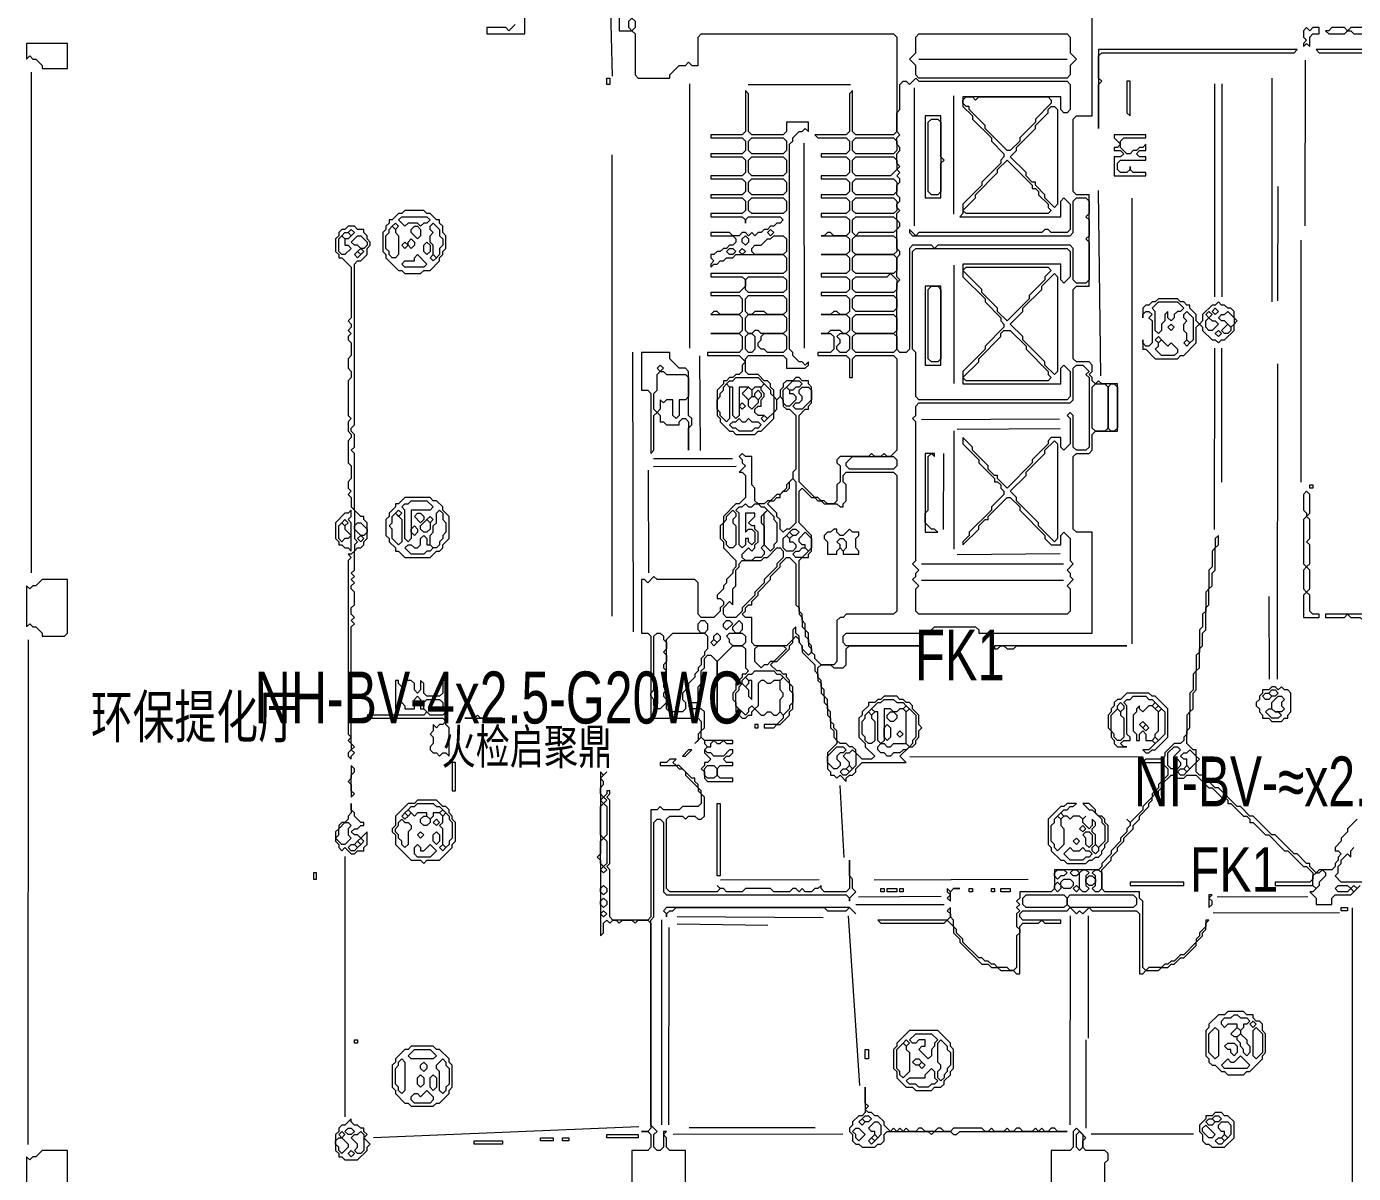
# Model space of a CAD drawing. Extents: x 10 to 1972, y 10 to 1392.
# Drawn here: x 328 to 748.9, y 509.7 to 873.3 of the extents above; entities that cross this region are included whole.
import ezdxf

# ---------------------------------------------------------------- set-up
doc = ezdxf.new("R2010")
doc.units = 0
for name, color, linetype, lineweight in [('OCR_TEXT', 6, 'Continuous', 0), ('TEXT_FALLBACK_OUTLINE', 2, 'Continuous', 0), ('TRACE_CURVE', 6, 'Continuous', 0), ('TRACE_STRAIGHT', 5, 'Continuous', 0), ('TRACE_TEXT_SYMBOL', 6, 'Continuous', 0)]:
    doc.layers.add(name, color=color, linetype=linetype, lineweight=lineweight)
doc.styles.add('wqy-unicode', font='wqy-unicode.lff')

msp = doc.modelspace()

# ---------------------------------------------------------------- linework, layer by layer
at = {"layer": 'TEXT_FALLBACK_OUTLINE', "color": 2}
for points in [[(431, 720), (430, 719), (429, 719), (426, 716), (426, 711), (427, 710), (427, 709), (428, 709), (429, 708), (430, 708), (431, 707), (431, 716), (430, 717), (431, 718)], [(427, 715), (428, 716), (429, 715), (429, 714), (431, 712), (430, 711), (429, 711), (428, 710), (427, 711)], [(428, 716), (429, 717), (430, 716), (429, 715)]]:
    msp.add_lwpolyline(points, close=True, dxfattribs=at)
at = {"layer": 'TRACE_CURVE', "color": 6}
for points in [[(516, 886), (516, 872), (520, 872), (521, 871), (521, 858), (522, 857), (532, 857), (532, 858), (535, 861), (537, 861), (538, 862), (539, 861), (541, 861), (541, 870)], [(483, 874), (481, 872), (480, 873), (474, 873), (474, 871), (486, 871), (486, 881)], [(660, 821), (660, 844), (661, 845), (666, 845), (666, 877)], [(541, 870), (542, 871), (603, 871), (604, 870), (604, 840), (603, 839), (591, 839), (590, 840), (590, 853), (589, 852), (589, 840), (588, 839), (578, 839), (579, 838), (588, 838), (589, 837), (589, 834), (588, 833), (580, 833), (580, 832), (588, 832), (589, 831), (589, 827), (588, 826), (580, 826), (580, 825), (588, 825), (589, 824), (589, 821), (588, 820), (580, 820), (580, 819), (588, 819), (589, 818), (589, 815), (588, 814), (580, 814), (580, 813), (588, 813), (589, 812), (589, 808), (588, 807), (584, 807), (583, 808), (582, 808), (581, 807), (580, 807), (588, 807), (589, 806), (589, 802), (588, 801), (580, 801), (588, 801), (589, 800), (589, 796), (588, 795), (580, 795), (580, 794), (588, 794), (589, 793), (589, 790), (588, 789), (580, 789), (580, 788)], [(607, 770), (605, 770), (604, 771), (604, 792), (605, 793), (604, 794), (604, 800), (605, 801), (605, 802), (604, 803), (604, 809), (605, 810), (605, 811), (604, 812), (604, 814), (605, 815), (604, 816), (604, 817), (605, 818), (605, 819), (604, 820), (604, 823), (605, 824), (605, 825), (604, 826), (605, 827), (604, 828), (605, 829), (604, 830), (604, 833), (605, 834), (605, 835), (604, 836), (604, 838), (605, 839), (604, 840), (604, 846), (605, 847), (605, 855), (606, 856), (607, 856), (608, 855), (610, 857)], [(610, 857), (611, 856), (658, 856), (659, 855), (659, 847), (658, 846), (657, 846), (656, 847), (656, 851), (625, 851), (625, 848), (628, 845), (628, 844), (634, 838), (634, 837), (638, 833), (638, 832), (637, 831), (637, 830), (631, 824), (631, 823), (625, 817), (625, 814), (624, 813), (656, 813), (656, 818), (657, 819), (659, 817), (659, 809), (658, 808), (653, 808), (652, 809), (651, 809), (650, 808), (611, 808), (610, 807), (608, 809), (608, 808), (609, 807), (659, 807), (660, 808), (660, 818), (661, 819), (664, 819), (665, 818), (665, 814), (664, 813), (665, 812), (665, 807), (664, 806), (665, 805), (665, 793), (664, 792), (661, 792), (660, 793), (660, 803), (659, 804), (617, 804), (616, 803), (615, 804), (609, 804), (608, 803), (608, 771), (607, 770)], [(574, 761), (573, 762), (572, 762), (571, 761), (569, 761), (568, 760), (568, 759), (567, 758), (567, 756), (566, 755), (565, 756), (565, 758), (564, 759), (564, 760), (563, 761), (562, 761), (560, 763), (557, 763), (556, 764), (556, 768), (557, 769), (568, 769), (569, 768), (569, 765), (575, 765), (576, 766), (576, 767), (575, 766), (574, 767), (573, 767), (571, 769), (571, 770), (570, 771), (570, 836), (571, 837), (571, 838), (573, 840), (574, 840), (575, 841), (576, 840), (576, 843), (569, 843), (569, 840), (568, 839), (558, 839), (557, 840), (557, 852), (556, 853), (556, 840), (555, 839), (545, 839), (545, 838), (555, 838), (556, 837), (556, 834), (555, 833), (545, 833), (545, 832), (555, 832), (556, 831), (556, 827), (555, 826), (545, 826), (545, 825)], [(545, 825), (555, 825), (556, 824), (556, 821), (555, 820), (545, 820), (545, 819), (555, 819), (556, 818), (556, 815), (555, 814), (545, 814), (545, 813), (555, 813), (556, 812), (556, 811), (556, 812), (557, 813), (567, 813), (568, 812), (567, 811), (566, 811), (565, 810), (564, 810), (563, 809), (562, 809), (561, 808), (560, 808), (559, 807), (558, 808), (557, 807), (556, 808), (555, 808), (554, 807), (552, 807), (551, 808), (545, 808), (545, 807), (552, 807), (553, 806), (553, 805), (552, 804), (551, 804), (550, 803), (549, 803), (548, 802), (547, 802), (546, 801), (545, 801), (545, 800), (546, 799), (545, 798), (545, 797), (546, 798), (547, 798), (548, 799), (549, 799), (550, 800), (552, 800), (553, 801), (568, 801), (569, 800), (569, 796), (568, 795)], [(589, 645), (588, 646), (586, 646), (585, 647), (585, 650), (584, 651), (584, 652), (583, 653), (583, 656), (582, 657), (582, 660), (581, 661), (581, 663), (580, 664), (580, 666), (579, 667), (579, 670), (580, 671), (583, 671), (584, 670), (587, 670), (588, 671), (588, 676), (589, 677), (611, 677), (588, 677), (587, 678), (587, 680), (588, 681), (615, 681), (615, 682), (616, 683), (629, 683), (630, 682), (630, 681), (666, 681), (666, 713), (661, 713), (660, 714), (660, 737), (661, 738), (665, 738), (666, 739), (666, 744), (667, 745), (674, 745), (674, 760), (669, 760), (668, 761), (667, 760), (666, 761), (666, 762), (665, 763), (666, 764), (666, 766), (665, 767), (661, 767), (660, 768), (660, 790), (661, 791), (665, 791), (665, 820), (661, 820), (660, 821)], [(430, 810), (429, 809), (428, 809), (427, 808), (427, 807), (426, 806), (426, 802), (427, 801), (427, 800), (428, 800), (431, 797), (431, 781), (430, 780), (431, 779), (431, 778), (430, 777), (431, 776), (430, 775), (430, 774), (431, 773), (431, 769), (430, 768), (430, 765), (431, 764), (431, 762), (430, 761), (430, 750), (431, 749), (430, 748), (430, 745), (431, 744), (431, 743), (430, 742), (430, 735), (431, 734), (431, 730), (430, 729), (430, 727), (431, 726), (430, 725), (431, 724), (431, 721), (432, 720), (432, 711), (433, 710), (432, 709), (432, 707), (431, 706), (430, 706), (431, 705), (430, 704), (430, 655), (431, 654), (430, 653), (430, 649), (431, 648), (430, 647), (431, 646), (431, 644), (430, 643), (430, 642), (431, 641), (431, 642), (432, 643)], [(432, 643), (431, 644), (432, 645), (431, 646), (431, 683), (432, 684), (431, 685), (432, 686), (431, 687), (431, 689), (432, 690), (432, 694), (431, 695), (431, 696), (432, 697), (431, 698), (432, 699), (431, 700), (432, 701), (432, 707), (433, 708), (434, 708), (435, 709), (435, 710), (436, 711), (436, 716), (435, 717), (435, 718), (434, 718), (432, 720), (432, 738), (431, 739), (432, 740), (432, 744), (431, 745), (431, 746), (432, 747), (432, 798), (433, 799), (434, 799), (436, 801), (436, 803), (437, 804), (437, 805), (436, 806), (436, 807), (435, 808), (435, 809), (433, 809), (432, 810), (430, 810)], [(568, 795), (545, 795), (545, 794), (555, 794), (556, 793), (556, 791), (554, 789), (545, 789), (545, 788), (554, 788), (555, 787), (555, 783), (554, 782), (548, 782), (547, 783), (546, 783), (545, 782), (554, 782), (555, 781), (555, 777), (554, 776), (545, 776), (554, 776), (555, 775), (555, 771), (554, 770), (544, 770), (544, 769), (554, 769), (556, 767), (555, 766), (555, 764), (554, 763), (553, 763), (552, 762), (551, 762), (550, 761), (549, 761), (549, 760), (547, 758), (547, 750), (548, 749), (548, 748), (551, 745), (552, 745), (553, 744), (559, 744), (560, 745), (561, 745), (565, 749), (565, 751), (566, 752), (566, 755), (567, 756), (568, 755), (568, 753), (569, 752), (570, 752), (572, 750), (572, 733), (571, 732), (571, 730), (569, 728), (569, 727)], [(580, 788), (588, 788), (589, 787), (589, 783), (588, 782), (586, 782), (585, 783), (584, 783), (583, 782), (580, 782), (588, 782), (589, 781), (589, 777), (588, 776), (587, 776), (586, 777), (583, 777), (582, 776), (580, 776), (583, 776), (584, 775), (584, 771), (583, 770), (579, 770), (579, 769), (588, 769), (589, 768), (589, 762), (590, 762), (590, 768), (591, 769), (603, 769), (604, 768), (604, 739), (602, 737), (601, 737), (600, 738), (599, 737), (597, 737), (596, 738), (595, 737), (586, 737), (585, 736), (585, 735), (586, 734), (586, 729), (585, 728), (585, 723), (584, 722), (582, 722), (581, 723), (580, 723), (579, 724), (578, 724), (573, 729), (573, 750), (575, 752), (576, 752), (576, 753), (577, 754), (577, 759), (576, 760), (576, 761), (574, 761)], [(660, 765), (661, 766), (663, 766), (665, 764), (664, 763), (665, 762), (665, 740), (664, 739), (661, 739), (660, 740), (660, 750), (659, 751), (658, 750), (659, 749), (659, 741), (657, 739), (656, 740), (656, 743), (653, 743), (652, 742), (652, 741), (647, 736), (647, 735), (639, 727), (636, 730), (636, 731), (635, 731), (633, 733), (633, 734), (628, 739), (628, 740), (625, 743), (625, 741), (630, 736), (630, 735), (635, 730), (635, 729), (636, 729), (637, 728), (637, 727), (638, 726), (638, 725), (634, 721), (634, 720), (627, 713), (627, 712), (625, 710), (625, 709), (630, 714), (630, 715), (632, 717), (633, 717), (633, 718), (639, 724), (640, 724), (643, 721), (643, 720), (651, 712), (651, 711), (653, 709), (656, 709), (656, 712), (657, 713), (659, 711)], [(659, 711), (659, 704), (660, 703), (658, 701), (659, 700), (659, 699), (660, 698), (658, 696), (659, 695), (659, 688), (658, 687), (611, 687), (610, 688), (610, 695), (611, 696), (609, 698), (610, 699), (610, 700), (611, 701), (609, 703), (610, 704), (610, 748), (609, 749), (610, 750), (610, 753), (611, 754), (659, 754), (660, 755), (660, 765)], [(569, 727), (567, 725), (566, 725), (564, 723), (563, 723), (562, 722), (560, 722), (559, 723), (559, 727), (558, 728), (558, 737), (556, 737), (555, 738), (554, 737), (555, 736), (555, 735), (556, 734), (554, 732), (555, 732), (556, 731), (556, 724), (554, 722), (553, 722), (549, 718), (549, 716), (548, 715), (548, 711), (549, 710), (549, 708), (553, 704), (553, 702), (552, 701), (552, 700), (550, 698), (550, 697), (549, 696), (549, 695), (547, 693), (547, 692), (548, 692), (549, 691), (549, 690), (548, 689), (548, 688), (546, 686), (542, 686), (541, 687), (541, 697), (540, 698), (528, 698), (527, 699), (525, 697), (524, 698), (523, 698), (523, 681), (525, 681), (526, 680), (526, 654), (541, 654), (542, 653), (542, 650), (541, 649), (541, 647), (540, 646)], [(706, 712), (705, 711), (705, 708), (704, 707), (704, 702), (703, 701), (703, 695), (702, 694), (702, 688), (701, 687), (701, 683), (700, 682), (700, 675), (699, 674), (699, 669), (698, 668), (698, 663), (697, 662), (697, 656), (696, 655), (696, 649), (695, 648), (695, 647), (694, 646), (692, 646), (689, 643), (689, 642), (688, 641), (683, 641), (682, 640), (688, 640), (690, 638), (690, 636), (689, 635), (688, 635), (688, 634), (687, 633), (687, 632), (685, 630), (685, 629), (682, 626), (682, 625), (678, 621), (677, 622), (678, 621), (678, 620), (677, 619), (677, 618), (675, 616), (675, 615), (672, 612), (672, 611), (669, 608), (669, 607), (668, 606), (654, 606), (654, 600), (653, 599), (643, 599), (643, 597), (642, 596), (643, 595), (642, 594), (643, 593)], [(744, 610), (744, 609), (743, 608), (743, 607), (742, 606), (738, 606), (737, 605), (735, 607), (735, 608), (734, 608), (731, 611), (730, 611), (724, 617), (723, 617), (717, 623), (716, 623), (713, 626), (712, 626), (706, 632), (705, 632), (701, 636), (700, 636), (699, 637), (699, 640), (700, 641), (699, 642), (699, 644), (698, 644), (696, 646), (696, 650), (697, 651), (697, 656), (698, 657), (698, 662), (699, 663), (699, 669), (700, 670), (700, 676), (701, 677), (701, 681), (702, 682), (702, 689), (703, 690), (703, 695), (704, 696), (704, 700), (705, 701), (705, 708), (706, 709), (706, 712)], [(547, 654), (547, 672), (552, 677), (555, 677), (556, 676), (556, 670), (557, 669), (556, 668), (555, 668), (555, 667), (553, 665), (553, 663), (552, 662), (552, 660), (553, 659), (553, 656), (555, 654), (556, 654), (557, 655), (558, 655), (558, 656), (559, 657), (561, 655), (562, 655), (563, 656), (564, 656), (565, 655), (566, 655), (567, 656), (568, 655), (568, 654), (566, 652), (562, 652), (562, 651), (565, 651), (566, 652), (567, 652), (570, 655), (570, 656), (571, 657), (571, 664), (570, 665), (570, 666), (569, 667), (569, 668), (568, 668), (567, 669), (566, 669), (564, 671), (565, 672), (566, 672), (570, 676), (570, 677), (571, 678), (571, 679), (572, 680), (573, 679), (573, 678), (574, 677), (574, 675), (578, 671), (578, 669), (579, 668), (579, 666)], [(540, 646), (542, 648), (543, 647), (543, 646), (544, 645), (543, 644), (543, 643), (545, 641), (544, 640), (543, 640), (543, 639), (542, 638), (543, 637), (543, 635), (544, 634), (552, 634), (552, 635), (548, 635), (547, 636), (547, 638), (548, 639), (552, 639), (552, 640), (550, 640), (549, 641), (550, 642), (551, 642), (552, 643), (552, 644), (551, 644), (549, 642), (546, 642), (545, 643), (544, 643), (543, 644), (544, 645), (545, 645), (545, 646), (546, 647), (547, 646), (548, 646), (549, 647), (550, 646), (552, 646), (552, 647), (543, 647), (542, 648), (542, 650), (543, 651), (543, 656), (542, 657), (539, 657), (538, 658), (539, 659), (541, 659), (541, 664), (542, 665), (542, 669), (543, 670), (543, 673), (544, 674), (545, 674), (547, 672), (547, 654)], [(579, 666), (580, 665), (580, 662), (581, 661), (581, 659), (582, 658), (582, 655), (583, 654), (583, 651), (584, 650), (584, 648), (585, 647), (585, 646), (582, 643), (582, 638), (583, 637), (583, 636), (584, 636), (585, 635), (586, 636), (588, 634), (588, 635), (589, 636), (590, 636), (591, 637), (591, 638), (593, 640), (607, 640), (605, 642), (608, 645), (609, 645), (610, 646), (610, 647), (611, 648), (611, 650), (612, 651), (611, 652), (611, 655), (609, 657), (609, 658), (608, 659), (607, 659), (606, 660), (605, 660), (604, 661), (600, 661), (599, 660), (598, 660), (597, 659), (595, 659), (595, 658), (593, 656), (593, 655), (592, 654), (592, 648), (594, 646), (594, 645), (597, 642), (596, 641), (593, 641), (591, 643), (591, 644), (590, 645), (589, 645)], [(532, 641), (531, 640), (529, 640), (529, 639), (534, 639), (535, 638), (536, 638), (537, 637), (537, 636), (541, 632), (541, 631), (542, 630), (542, 627), (541, 626), (536, 626), (535, 625), (530, 625), (529, 626), (528, 625), (526, 625), (526, 591), (525, 590), (514, 590), (513, 591), (513, 606), (512, 607), (513, 608), (513, 628), (512, 629), (513, 630), (513, 631), (512, 631), (512, 630), (511, 629), (510, 630), (510, 632), (511, 633), (511, 634), (510, 635), (512, 637), (511, 636), (510, 637), (510, 611), (509, 610), (510, 609), (510, 585), (511, 586), (511, 589), (512, 590), (513, 589), (514, 590), (515, 590), (516, 589), (517, 590), (520, 590), (521, 589), (522, 590), (525, 590), (526, 589), (526, 524), (525, 523), (523, 523), (525, 523), (526, 522)], [(547, 601), (548, 600), (547, 599), (532, 599), (531, 600), (531, 622), (532, 623), (536, 623), (537, 622), (538, 623), (540, 623), (541, 622), (542, 622), (543, 623), (543, 629), (542, 630), (542, 631), (541, 632), (541, 633), (540, 634), (540, 635), (539, 635), (535, 639), (534, 639), (533, 640), (534, 641), (532, 641)], [(680, 593), (681, 592), (681, 573), (682, 573), (683, 574), (687, 574), (688, 575), (690, 575), (691, 576), (692, 576), (694, 578), (695, 578), (699, 582), (699, 583), (701, 585), (701, 586), (702, 587), (702, 589), (703, 590), (702, 590), (702, 588), (700, 586), (700, 585), (699, 584), (699, 583), (695, 579), (694, 579), (692, 577), (691, 577), (690, 576), (689, 576), (688, 575), (684, 575), (683, 574), (682, 575), (682, 596), (681, 597), (681, 599), (670, 599), (669, 600), (669, 606), (672, 609), (672, 610), (674, 612), (674, 613), (676, 615), (676, 616), (679, 619), (679, 620), (681, 622), (681, 623), (684, 626), (684, 627), (685, 628), (685, 629), (686, 630), (687, 630), (687, 631), (688, 632), (688, 633), (691, 636), (692, 636), (693, 635), (695, 635)], [(695, 635), (696, 636), (699, 636), (703, 632), (704, 632), (707, 629), (708, 629), (709, 628), (709, 627), (710, 627), (714, 623), (715, 623), (716, 622), (716, 621), (717, 621), (721, 617), (722, 617), (727, 612), (728, 612), (733, 607), (734, 607), (736, 605), (736, 603), (735, 602), (724, 602), (724, 601), (736, 601), (737, 600), (736, 599), (735, 599), (737, 597), (737, 595), (742, 595), (742, 597), (743, 598), (748, 598), (751, 601)], [(537, 499), (537, 517), (532, 517), (531, 518), (531, 521), (530, 522), (531, 523), (530, 523), (530, 518), (529, 517), (528, 517), (527, 518), (527, 522), (528, 523), (526, 525), (526, 590), (527, 591), (527, 621), (528, 622), (529, 622), (530, 621), (530, 599), (531, 598), (588, 598), (589, 597), (589, 596), (589, 597), (591, 599), (590, 600), (590, 603), (589, 604), (589, 609), (589, 600), (588, 599), (581, 599), (580, 600), (580, 601), (579, 600), (578, 600), (577, 599), (575, 599), (574, 600), (573, 599), (572, 600), (571, 600), (570, 599), (565, 599), (564, 600), (556, 600), (555, 599), (550, 599), (549, 600), (548, 600), (547, 601)], [(750, 622), (747, 619), (747, 618), (745, 616), (745, 615), (743, 613), (743, 612), (744, 612), (745, 611), (744, 610)], [(752, 602), (745, 602), (743, 604), (744, 605), (744, 607), (745, 608), (745, 609), (747, 611), (748, 610), (748, 612), (749, 613)], [(643, 593), (642, 592), (642, 588), (643, 587), (643, 586), (642, 585), (642, 575), (641, 574), (640, 574), (639, 575), (636, 575), (635, 576), (634, 576), (633, 577), (632, 577), (631, 578), (630, 578), (625, 583), (625, 584), (623, 586), (623, 587), (622, 588), (622, 590), (621, 591), (621, 594), (620, 593), (621, 592), (621, 591), (620, 590), (598, 590), (599, 589), (619, 589), (620, 590), (622, 588), (622, 586), (624, 584), (624, 583), (631, 576), (633, 576), (634, 575), (636, 575), (637, 574), (641, 574), (642, 573), (643, 573), (643, 588), (644, 589), (649, 589), (650, 590), (651, 589), (656, 589), (656, 590), (644, 590), (643, 591), (643, 592), (644, 593), (658, 593), (659, 594), (661, 592), (662, 593), (663, 592), (665, 594), (666, 593), (680, 593)], [(526, 522), (526, 518), (525, 517), (520, 517), (520, 499)]]:
    msp.add_lwpolyline(points, dxfattribs=at)
for points in [[(519, 875), (520, 876), (521, 875), (521, 873), (520, 872), (519, 873)], [(610, 870), (611, 871), (658, 871), (659, 870), (659, 865), (661, 863), (659, 861), (659, 858), (658, 857), (611, 857), (610, 858), (610, 861), (608, 863), (610, 865)], [(625, 850), (626, 851), (628, 851), (629, 850), (630, 851), (652, 851), (653, 850), (653, 849), (648, 844), (648, 843), (643, 838), (643, 837), (640, 834), (639, 834), (632, 841), (632, 842), (627, 847), (627, 848), (626, 848), (625, 849)], [(652, 847), (653, 848), (654, 848), (655, 847), (655, 817), (654, 816), (651, 819), (651, 820), (648, 823), (648, 824), (647, 824), (645, 826), (645, 827), (640, 832), (642, 834), (642, 835), (648, 841), (648, 842), (652, 846)], [(557, 837), (558, 838), (568, 838), (569, 837), (569, 834), (568, 833), (558, 833), (557, 834)], [(590, 837), (591, 838), (603, 838), (604, 837), (604, 834), (603, 833), (591, 833), (590, 834)], [(557, 831), (558, 832), (568, 832), (569, 831), (569, 827), (568, 826), (558, 826), (557, 827)], [(590, 831), (591, 832), (603, 832), (604, 831), (604, 828), (602, 826), (591, 826), (590, 827)], [(639, 831), (647, 823), (647, 822), (648, 822), (649, 821), (649, 820), (652, 817), (652, 816), (653, 815), (652, 814), (626, 814), (625, 815), (629, 819), (629, 820), (636, 827), (636, 828)], [(557, 824), (558, 825), (568, 825), (569, 824), (569, 821), (568, 820), (558, 820), (557, 821)], [(590, 824), (591, 825), (603, 825), (604, 824), (604, 821), (603, 820), (591, 820), (590, 821)], [(557, 818), (558, 819), (568, 819), (569, 818), (569, 815), (568, 814), (558, 814), (557, 815)], [(590, 818), (591, 819), (603, 819), (604, 818), (604, 815), (603, 814), (591, 814), (590, 815)], [(590, 812), (591, 813), (603, 813), (604, 812), (604, 809), (603, 808), (592, 808), (591, 807), (590, 808)], [(430, 808), (431, 809), (432, 808), (431, 807)], [(563, 808), (564, 809), (565, 808), (564, 807)], [(427, 806), (428, 807), (429, 806), (429, 804), (430, 804), (431, 803), (429, 801), (428, 801), (427, 802)], [(428, 807), (429, 808), (430, 808), (431, 807), (430, 806), (429, 806)], [(433, 807), (434, 807), (436, 805), (436, 804), (435, 803), (434, 803), (433, 804), (432, 804), (431, 805)], [(555, 806), (556, 807), (557, 806), (557, 805), (556, 804), (555, 805)], [(564, 806), (565, 807), (568, 807), (569, 806), (569, 802), (568, 801), (559, 801), (558, 802), (558, 803), (559, 804), (561, 804), (563, 806)], [(590, 806), (591, 807), (603, 807), (604, 806), (604, 802), (603, 801), (591, 801), (590, 802)], [(432, 801), (433, 802), (434, 801), (433, 800)], [(433, 802), (434, 803), (435, 802), (434, 801)], [(550, 802), (551, 803), (552, 803), (553, 802), (552, 801), (551, 801)], [(554, 802), (555, 803), (556, 802), (555, 801)], [(590, 800), (591, 801), (603, 801), (604, 800), (604, 796), (603, 795), (591, 795), (590, 796)], [(609, 802), (610, 803), (658, 803), (659, 802), (659, 794), (657, 792), (656, 793), (656, 798), (625, 798), (625, 794), (632, 787), (632, 786), (637, 781), (637, 780), (638, 779), (638, 778), (632, 772), (632, 771), (625, 764), (625, 760), (656, 760), (656, 765), (657, 766), (659, 764), (659, 756), (658, 755), (611, 755), (610, 756), (610, 770), (609, 771)], [(625, 796), (626, 797), (652, 797), (653, 796), (651, 794), (651, 793), (646, 788), (646, 787), (639, 780), (636, 783), (636, 784), (631, 789), (631, 790)], [(556, 793), (557, 794), (568, 794), (569, 793), (569, 790), (568, 789), (557, 789), (556, 790)], [(601, 794), (602, 795), (604, 793), (604, 790), (603, 789), (591, 789), (590, 790), (590, 793), (591, 794)], [(654, 795), (655, 794), (655, 764), (654, 763), (651, 766), (651, 767), (644, 774), (644, 775), (640, 779), (644, 783), (644, 784), (650, 790), (650, 791)], [(556, 787), (557, 788), (568, 788), (569, 787), (569, 783), (568, 782), (563, 782), (562, 783), (559, 783), (558, 782), (557, 782), (556, 783)], [(590, 787), (591, 788), (603, 788), (604, 787), (604, 784), (603, 783), (591, 783), (590, 784)], [(556, 781), (557, 782), (568, 782), (569, 781), (569, 777), (568, 776), (561, 776), (560, 777), (559, 777), (558, 776), (557, 776), (556, 777)], [(590, 781), (591, 782), (603, 782), (604, 781), (604, 777), (603, 776), (591, 776), (590, 777)], [(556, 775), (557, 776), (558, 776), (559, 775), (559, 771), (558, 770), (557, 770), (556, 771)], [(561, 775), (562, 776), (568, 776), (569, 775), (569, 771), (568, 770), (563, 770), (562, 771), (561, 771), (560, 772), (560, 773), (561, 774)], [(585, 775), (586, 776), (588, 776), (589, 775), (589, 771), (588, 770), (586, 770), (585, 771), (585, 772), (586, 773), (586, 774)], [(590, 775), (591, 776), (603, 776), (604, 775), (604, 771), (603, 770), (591, 770), (590, 771)], [(637, 776), (638, 777), (640, 777), (645, 772), (645, 771), (652, 764), (652, 763), (653, 762), (652, 761), (626, 761), (625, 762), (630, 767), (630, 768), (637, 775)], [(552, 761), (553, 762), (560, 762), (562, 760), (561, 759), (559, 759), (558, 758), (557, 759), (554, 759), (554, 750), (553, 749), (552, 750), (552, 759), (551, 759), (550, 760), (551, 761)], [(549, 759), (550, 760), (551, 759), (551, 749), (550, 748), (548, 750), (548, 751), (547, 752), (547, 755), (548, 756), (548, 757), (549, 758)], [(557, 759), (558, 758), (558, 756), (557, 755), (555, 757)], [(561, 759), (562, 760), (564, 758), (564, 757), (565, 756), (565, 751), (563, 749), (562, 750), (560, 750), (559, 751), (559, 752), (560, 753), (561, 753), (561, 755), (562, 756), (562, 757), (561, 758)], [(559, 757), (560, 758), (561, 757), (561, 756), (560, 755), (559, 756)], [(568, 758), (569, 759), (570, 758), (570, 757), (571, 757), (572, 756), (572, 755), (570, 753), (569, 753), (568, 754)], [(571, 761), (573, 761), (574, 760), (573, 759), (572, 759), (571, 758), (570, 758), (569, 759)], [(573, 758), (574, 759), (576, 759), (577, 758), (577, 755), (574, 752), (572, 752), (571, 753), (572, 754), (573, 754), (574, 755), (574, 756), (573, 757)], [(666, 759), (667, 760), (670, 760), (671, 759), (671, 746), (670, 745), (667, 745), (666, 746)], [(671, 759), (672, 760), (673, 760), (674, 759), (674, 746), (673, 745), (672, 745), (671, 746)], [(554, 753), (555, 754), (556, 753), (555, 752)], [(557, 755), (558, 756), (559, 756), (560, 755), (560, 754), (558, 752), (557, 753)], [(561, 749), (562, 750), (563, 749), (562, 748)], [(553, 748), (554, 749), (555, 748), (556, 748), (557, 749), (558, 748), (560, 748), (561, 747), (560, 746), (559, 746), (558, 745), (554, 745), (553, 746), (552, 746), (551, 747), (552, 748)], [(654, 742), (655, 741), (655, 711), (654, 710), (649, 715), (649, 716), (642, 723), (642, 724), (640, 726), (645, 731), (645, 732), (651, 738), (651, 739)], [(590, 737), (603, 737), (604, 736), (604, 734), (603, 733), (589, 733), (588, 734), (588, 735)], [(570, 729), (571, 730), (572, 729), (572, 716), (570, 714), (569, 714), (568, 713), (567, 714), (567, 717), (566, 718), (566, 719), (563, 722), (564, 723), (565, 723), (566, 724), (567, 724), (567, 725), (568, 726), (569, 726), (570, 727)], [(587, 731), (588, 732), (603, 732), (604, 731), (604, 688), (603, 687), (588, 687), (587, 686), (586, 686), (585, 685), (585, 672), (584, 671), (580, 671), (578, 673), (578, 674), (577, 675), (577, 677), (576, 678), (576, 681), (575, 682), (575, 684), (574, 685), (574, 687), (573, 688), (573, 704), (574, 705), (576, 705), (576, 706), (577, 707), (577, 712), (573, 716), (573, 726), (574, 727), (577, 724), (578, 724), (579, 723), (580, 723), (581, 722), (585, 722), (586, 721), (587, 721), (587, 722), (588, 723), (588, 728), (587, 729)], [(552, 720), (553, 719), (553, 718), (552, 717), (552, 716), (553, 715), (553, 709), (552, 708), (551, 708), (550, 709), (550, 710), (549, 711), (549, 716), (550, 717), (550, 718)], [(555, 721), (556, 722), (557, 721), (558, 721), (559, 722), (560, 722), (561, 721), (562, 721), (563, 720), (561, 718), (561, 716), (562, 715), (562, 709), (561, 708), (562, 707), (562, 706), (561, 705), (559, 705), (558, 704), (556, 704), (555, 705), (555, 706), (557, 708), (558, 707), (559, 708), (559, 709), (560, 710), (560, 713), (559, 714), (559, 715), (558, 715), (557, 716), (559, 718), (559, 719), (556, 719), (556, 713), (557, 714), (558, 714), (559, 713), (559, 710), (558, 709), (557, 710), (557, 711), (556, 711), (556, 709), (555, 708), (554, 709), (554, 719), (553, 720), (554, 721)], [(562, 719), (563, 720), (565, 718), (565, 717), (566, 716), (566, 710), (565, 709), (565, 708), (564, 707), (562, 709)], [(432, 715), (433, 716), (434, 716), (436, 714), (436, 713), (435, 712), (434, 712), (432, 714)], [(433, 711), (434, 712), (435, 711), (434, 710)], [(568, 711), (569, 712), (570, 711), (570, 710), (571, 710), (572, 709), (572, 708), (571, 707), (569, 707), (568, 708)], [(569, 712), (570, 713), (571, 712), (570, 711)], [(570, 713), (571, 714), (572, 714), (573, 713), (572, 712), (571, 712)], [(575, 713), (577, 711), (577, 708), (576, 707), (575, 708), (575, 709), (574, 709), (573, 710), (573, 711)], [(566, 708), (567, 708), (568, 707), (568, 705), (566, 703), (566, 702), (562, 698), (562, 697), (559, 694), (559, 693), (555, 689), (555, 688), (553, 686), (550, 686), (549, 687), (549, 689), (551, 691), (552, 690), (552, 695), (553, 696), (553, 701), (554, 702), (554, 703), (555, 704), (561, 704), (562, 705), (563, 705)], [(573, 707), (574, 708), (575, 708), (576, 707), (574, 705), (572, 705), (571, 706), (572, 707)], [(569, 705), (570, 705), (572, 703), (572, 690), (573, 689), (573, 687), (574, 686), (574, 683), (575, 682), (575, 680), (576, 679), (576, 677), (577, 676), (577, 675), (576, 674), (574, 676), (574, 677), (573, 678), (573, 680), (572, 681), (572, 683), (571, 682), (571, 679), (569, 677), (559, 677), (558, 678), (558, 686), (556, 686), (555, 687), (556, 688), (556, 689), (557, 690), (558, 690), (558, 691), (560, 693), (560, 694), (564, 698), (564, 699), (567, 702), (567, 703)], [(541, 684), (542, 685), (543, 685), (544, 684), (544, 682), (543, 681), (542, 681), (541, 682)], [(549, 684), (550, 685), (551, 685), (552, 684), (550, 682), (549, 683)], [(554, 685), (555, 684), (555, 682), (554, 681), (553, 681), (552, 682), (552, 683)], [(527, 680), (528, 681), (529, 681), (530, 680), (530, 679), (531, 678), (531, 676), (530, 675), (531, 674), (531, 672), (530, 671), (530, 670), (531, 669), (530, 668), (530, 664), (531, 663), (530, 662), (530, 661), (531, 660), (531, 659), (529, 657), (528, 657), (527, 658), (527, 660), (526, 661), (526, 662), (527, 663)], [(533, 681), (543, 681), (544, 680), (544, 676), (543, 675), (543, 674), (542, 673), (542, 671), (541, 670), (541, 669), (540, 668), (540, 667), (538, 665), (538, 664), (536, 662), (536, 660), (537, 659), (537, 657), (536, 656), (532, 656), (531, 657), (531, 679)], [(545, 678), (546, 679), (547, 678), (546, 677)], [(546, 680), (547, 681), (548, 680), (548, 679), (547, 678), (546, 679)], [(550, 680), (551, 681), (555, 681), (556, 680), (556, 678), (555, 677), (552, 677), (551, 678), (551, 679)], [(559, 676), (560, 677), (568, 677), (569, 676), (565, 672), (564, 672), (563, 671), (562, 671), (561, 670), (559, 672)], [(558, 668), (559, 669), (565, 669), (566, 668), (567, 668), (568, 667), (567, 666), (565, 666), (564, 665), (563, 665), (562, 666), (561, 666), (560, 665), (560, 658), (559, 657), (558, 658), (557, 657), (557, 656), (556, 655), (553, 658), (553, 662), (554, 663), (554, 664), (555, 665), (557, 663), (557, 661), (558, 660), (558, 666), (557, 666), (556, 667), (557, 668)], [(555, 666), (556, 667), (557, 666), (557, 665), (556, 664), (555, 665)], [(567, 666), (568, 667), (570, 665), (570, 663), (571, 662), (571, 659), (570, 658), (570, 657), (568, 655), (567, 656), (567, 660), (568, 661), (568, 662), (567, 663)], [(595, 656), (596, 657), (597, 656), (596, 655)], [(599, 659), (600, 660), (603, 660), (604, 659), (606, 659), (607, 658), (606, 657), (605, 657), (604, 656), (603, 656), (602, 657), (600, 657), (600, 647), (599, 646), (598, 647), (598, 656), (597, 656), (596, 657), (598, 659)], [(606, 657), (607, 658), (608, 657), (607, 656)], [(607, 656), (608, 657), (610, 655), (610, 648), (609, 647), (609, 646), (608, 645), (607, 646)], [(594, 655), (595, 656), (596, 655), (596, 654), (597, 653), (597, 647), (596, 646), (595, 646), (594, 647), (594, 648), (593, 649), (593, 653), (594, 654)], [(601, 655), (602, 656), (603, 656), (604, 655), (604, 654), (603, 653), (602, 653), (601, 654)], [(600, 651), (601, 652), (602, 651), (602, 648), (601, 647), (600, 648)], [(604, 649), (605, 650), (606, 649), (605, 648)], [(585, 645), (587, 645), (588, 644), (587, 643), (586, 643), (585, 642), (585, 641), (586, 640), (586, 639), (585, 638), (584, 638), (582, 640), (582, 642)], [(589, 643), (590, 644), (591, 643), (591, 639), (590, 638), (589, 639), (589, 640), (587, 642), (588, 643)], [(598, 645), (599, 646), (600, 646), (601, 645), (602, 645), (603, 646), (607, 646), (608, 645), (607, 644), (606, 644), (605, 643), (603, 643), (602, 642), (601, 642), (600, 643), (599, 643), (598, 644)], [(692, 645), (693, 645), (694, 644), (692, 642), (692, 641), (693, 641), (694, 640), (694, 639), (693, 638), (691, 638), (690, 639), (690, 643)], [(696, 643), (697, 644), (699, 642), (699, 640), (697, 638), (696, 639), (696, 641), (695, 641), (694, 642), (695, 643)], [(543, 638), (544, 639), (546, 639), (547, 638), (547, 636), (546, 635), (544, 635), (543, 636)], [(586, 637), (587, 638), (588, 638), (589, 637), (588, 636), (587, 636)], [(588, 638), (589, 639), (590, 638), (589, 637)], [(693, 637), (694, 638), (695, 638), (696, 637), (695, 636), (694, 636)], [(695, 638), (696, 639), (697, 638), (696, 637)], [(510, 628), (511, 629), (512, 628), (511, 627)], [(510, 626), (511, 627), (512, 626), (512, 617), (511, 616), (510, 617)], [(510, 615), (511, 616), (512, 615), (512, 608), (511, 607), (510, 608)], [(510, 606), (511, 607), (512, 606), (511, 605)], [(654, 605), (655, 606), (657, 606), (658, 605), (657, 604), (656, 604), (655, 603), (654, 604)], [(654, 601), (655, 602), (656, 601), (656, 600), (655, 599), (654, 600)], [(656, 602), (657, 603), (659, 603), (660, 602), (660, 601), (659, 600), (657, 600), (656, 601)], [(659, 605), (660, 606), (661, 606), (662, 605), (661, 604), (660, 604)], [(662, 605), (663, 606), (664, 606), (665, 605), (664, 604), (664, 601), (665, 600), (664, 599), (663, 599), (662, 600)], [(664, 603), (665, 604), (666, 604), (667, 603), (667, 602), (666, 601), (665, 601), (664, 602)], [(666, 605), (667, 606), (668, 606), (669, 605), (669, 600), (668, 599), (667, 599), (666, 600), (667, 601), (667, 604)], [(738, 605), (739, 606), (740, 605), (740, 604), (738, 602), (738, 601), (737, 600), (736, 601), (736, 604), (737, 605)], [(510, 600), (511, 601), (512, 600), (512, 599), (511, 598), (510, 599)], [(644, 597), (645, 598), (657, 598), (658, 597), (658, 595), (657, 594), (645, 594), (644, 595)], [(658, 597), (659, 598), (679, 598), (680, 597), (680, 595), (679, 594), (659, 594), (658, 595)], [(660, 600), (661, 601), (662, 600), (661, 599)], [(743, 600), (744, 601), (747, 601), (748, 600), (747, 599), (744, 599)], [(748, 600), (749, 601), (750, 600), (749, 599)], [(510, 596), (511, 597), (512, 596), (512, 595), (511, 594), (510, 595)], [(510, 592), (511, 593), (512, 592), (511, 591)]]:
    msp.add_lwpolyline(points, close=True, dxfattribs=at)
at = {"layer": 'TRACE_STRAIGHT', "color": 5}
for p, q in [((513, 886.37), (513.71, 857.61)), ((611, 863), (658, 863)), ((329.49, 858.87), (329.49, 700.12)), ((733.5, 810.13), (733.64, 862.63)), ((538.38, 771.37), (538.39, 855.12)), ((556.87, 854.92), (589.38, 854.99)), ((704.86, 787.62), (704.86, 855.12)), ((707.15, 855.12), (707.15, 787.62)), ((723, 857), (723, 786)), ((609.6, 810.12), (609.65, 853.88)), ((622.1, 813.87), (622.12, 851.37)), ((574.57, 836.38), (574.59, 771.37)), ((513.6, 832.63), (513.63, 686.37)), ((667.88, 821.36), (668.65, 762.62)), ((724.91, 786.38), (724.96, 822.63)), ((678.57, 818.87), (678.61, 677.62)), ((732.25, 728.87), (732.29, 805.63)), ((622.07, 797.63), (622.12, 760.13)), ((704.76, 713.87), (704.9, 771.38)), ((707.15, 728.88), (707.15, 771.37)), ((520.18, 770.13), (520.35, 681.38)), ((541.47, 768.89), (541.7, 738.87)), ((724.71, 666.37), (724.9, 766.38)), ((611.88, 748.76), (655.62, 748.92)), ((622.06, 745.13), (622.08, 707.63)), ((623.12, 745.7), (655.88, 745.84)), ((618.78, 713.87), (618.93, 737.92)), ((525.19, 732.63), (525.22, 700.12)), ((526.87, 733.81), (553.12, 733.91)), ((526.88, 736.38), (551.88, 736.38)), ((611.88, 702.94), (656.88, 702.94)), ((623.12, 705.98), (655.88, 706.27)), ((611.88, 697.82), (656.88, 697.82)), ((722.02, 692.63), (722.09, 666.37)), ((328.5, 518.87), (328.57, 678.87)), ((608.13, 641.84), (680.63, 641.81)), ((585.91, 632.71), (587.22, 609.82)), ((429.03, 527.62), (429.07, 610.13)), ((548.12, 602.78), (579.38, 602.9)), ((596.88, 602.82), (645.63, 602.97)), ((591.88, 597.43), (618.12, 597.65)), ((591, 595), (619, 595)), ((705.63, 597.44), (734.38, 597.45)), ((748.54, 455.12), (748.57, 593.88)), ((529.38, 590.12), (529.38, 525.12)), ((534.37, 591.14), (580.63, 590.87)), ((588.64, 591.41), (592.22, 537.56)), ((659.04, 525.13), (659.09, 591.38)), ((664.68, 591.38), (664.71, 552.62)), ((704.38, 592.28), (744.38, 592.4)), ((531.66, 525.12), (531.78, 587.63)), ((534.37, 588.78), (563.14, 588.41)), ((664, 552), (664, 524)), ((438.09, 521.07), (522.21, 524.53)), ((533.13, 522.18), (586.88, 522.19)), ((538.12, 524.23), (578.13, 524.23)), ((665.63, 522.26), (698.13, 522.27))]:
    msp.add_line(p, q, dxfattribs=at)
at = {"layer": 'TRACE_TEXT_SYMBOL', "color": 6}
for points in [[(734, 873), (733, 872), (733, 870), (734, 869), (733, 868), (733, 867), (734, 868), (735, 867), (735, 870), (736, 871), (738, 871), (738, 873), (736, 873), (735, 872)], [(742, 873), (741, 872), (740, 872), (741, 871), (746, 871), (747, 872), (748, 872), (749, 871), (754, 871), (755, 872), (756, 872), (757, 871), (762, 871), (763, 872), (762, 873), (757, 873), (756, 872), (755, 872), (754, 873), (748, 873), (747, 872), (746, 873)], [(328, 868), (328, 863), (329, 864), (330, 863), (331, 863), (333, 861), (333, 860), (341, 860), (341, 868)], [(668, 866), (668, 841), (668, 855), (669, 856), (668, 857), (668, 864), (669, 865), (730, 865), (731, 866)], [(512, 857), (513, 857), (513, 855), (512, 855)], [(677, 856), (677, 846), (678, 845), (678, 856)], [(613, 845), (613, 819), (618, 819), (618, 830), (619, 831), (618, 832), (618, 845)], [(614, 843), (615, 844), (617, 844), (618, 843), (618, 821), (617, 820), (615, 820), (614, 821)], [(673, 839), (673, 838), (675, 836), (674, 835), (673, 835), (673, 834), (675, 834), (676, 833), (675, 832), (673, 832), (673, 826), (683, 826), (683, 827), (679, 827), (678, 828), (678, 829), (678, 828), (677, 827), (675, 827), (674, 828), (674, 830), (675, 831), (683, 831), (683, 832), (681, 832), (680, 833), (681, 834), (683, 834), (683, 836), (682, 835), (681, 835), (680, 834), (679, 834), (678, 833), (677, 833), (675, 835), (675, 837), (676, 838), (683, 838), (683, 839)], [(448, 815), (447, 814), (446, 814), (444, 812), (443, 812), (443, 811), (442, 810), (442, 809), (441, 808), (441, 802), (442, 801), (442, 800), (446, 796), (447, 796), (448, 795), (453, 795), (454, 796), (456, 796), (459, 799), (459, 800), (460, 801), (460, 802), (461, 803), (461, 807), (460, 808), (460, 810), (459, 811), (459, 812), (458, 812), (456, 814), (455, 814), (454, 815)], [(446, 812), (447, 813), (455, 813), (456, 812), (455, 811), (454, 811), (453, 810), (452, 811), (449, 811), (448, 810)], [(443, 809), (444, 810), (445, 809), (445, 808), (446, 807), (446, 801), (445, 800), (444, 800), (443, 801), (443, 802), (442, 803), (442, 807), (443, 808)], [(444, 810), (445, 811), (446, 810), (445, 809)], [(450, 809), (451, 810), (452, 810), (453, 809), (453, 807), (452, 806), (450, 808)], [(456, 810), (457, 811), (459, 809), (459, 807), (460, 806), (460, 804), (459, 803), (459, 801), (458, 800), (457, 801), (457, 804), (456, 805), (456, 807), (457, 808), (456, 809)], [(447, 804), (448, 805), (449, 804), (448, 803)], [(449, 805), (450, 806), (451, 805), (451, 804), (450, 803), (449, 804)], [(454, 804), (455, 805), (456, 804), (456, 802), (455, 801), (454, 802)], [(451, 800), (452, 801), (455, 798), (454, 797), (448, 797), (447, 798), (448, 799), (451, 799)], [(456, 800), (457, 801), (458, 800), (457, 799)], [(613, 791), (613, 766), (618, 766), (618, 791)], [(614, 790), (615, 791), (617, 791), (618, 790), (618, 768), (617, 767), (615, 767), (614, 768)], [(687, 787), (686, 786), (685, 786), (684, 785), (683, 785), (682, 784), (682, 781), (682, 782), (683, 783), (684, 783), (685, 782), (684, 781), (685, 780), (685, 773), (684, 772), (683, 772), (682, 773), (682, 774), (682, 771), (683, 771), (686, 768), (693, 768), (694, 769), (695, 769), (699, 773), (699, 778), (700, 779), (701, 778), (701, 777), (704, 774), (705, 774), (706, 773), (707, 774), (708, 774), (711, 777), (711, 779), (712, 780), (711, 781), (711, 783), (710, 784), (709, 784), (708, 785), (707, 785), (706, 786), (705, 785), (704, 785), (701, 782), (701, 780), (700, 779), (699, 780), (699, 782), (697, 784), (697, 785), (696, 785), (695, 786), (694, 786), (693, 787)], [(687, 786), (693, 786), (695, 784), (694, 783), (693, 783), (692, 782), (692, 781), (691, 780), (690, 781), (690, 783), (689, 782), (689, 780), (688, 779), (688, 777), (687, 776), (686, 777), (686, 783), (685, 784)], [(695, 782), (696, 783), (698, 781), (698, 774), (697, 773), (696, 774), (696, 776), (695, 777), (695, 779), (696, 780), (695, 781)], [(702, 782), (703, 783), (704, 782), (703, 781)], [(704, 783), (705, 784), (706, 783), (705, 782)], [(708, 782), (709, 783), (711, 781), (711, 779), (710, 778), (708, 780), (707, 780), (706, 781), (707, 782)], [(690, 778), (691, 779), (692, 778), (691, 777)], [(702, 780), (703, 781), (704, 780), (705, 780), (706, 779), (704, 777), (703, 777), (702, 778)], [(709, 779), (710, 778), (710, 777), (709, 776), (708, 776), (707, 777)], [(686, 774), (687, 775), (688, 774), (687, 773)], [(705, 776), (706, 777), (707, 776), (706, 775)], [(687, 773), (688, 774), (690, 772), (691, 773), (693, 771), (693, 770), (692, 769), (688, 769), (686, 771), (687, 772)], [(695, 773), (696, 774), (697, 773), (696, 772)], [(523, 770), (523, 758), (525, 758), (526, 757), (526, 738), (527, 739), (527, 750), (528, 751), (529, 750), (529, 748), (530, 748), (531, 747), (535, 747), (535, 748), (536, 749), (537, 749), (538, 748), (538, 739), (538, 746), (539, 747), (539, 749), (538, 750), (538, 764), (537, 765), (535, 765), (532, 768), (532, 770)], [(528, 765), (529, 766), (530, 765), (529, 764)], [(528, 763), (529, 764), (530, 764), (531, 763), (537, 763), (538, 762), (538, 756), (537, 755), (535, 755), (535, 750), (534, 749), (533, 750), (533, 755), (531, 755), (530, 754), (529, 755), (529, 752), (528, 751), (527, 752), (527, 757), (528, 758)], [(613, 738), (613, 713), (617, 713), (616, 714), (615, 714), (613, 716), (613, 719), (614, 720), (614, 737), (615, 738), (616, 737), (616, 738)], [(448, 724), (446, 722), (445, 722), (445, 721), (443, 719), (443, 718), (442, 717), (442, 712), (443, 711), (443, 710), (445, 708), (445, 707), (446, 707), (448, 705), (456, 705), (458, 707), (459, 707), (460, 708), (460, 709), (462, 711), (462, 718), (460, 720), (460, 721), (458, 723), (457, 723), (456, 724)], [(734, 726), (733, 725), (733, 720), (734, 719), (734, 718), (733, 717), (733, 703), (734, 702), (733, 701), (733, 695), (734, 694), (733, 693), (733, 686), (738, 686), (738, 687), (736, 687), (735, 688), (735, 693), (734, 694), (735, 695), (735, 701), (734, 702), (735, 703), (735, 709), (734, 710), (735, 711), (735, 717), (734, 718), (735, 719), (735, 725)], [(735, 728), (736, 728), (736, 727), (735, 727)], [(445, 719), (446, 720), (447, 719), (446, 718)], [(449, 722), (450, 723), (455, 723), (457, 721), (456, 720), (450, 720), (450, 711), (449, 710), (448, 711), (448, 720), (447, 721), (448, 722)], [(458, 719), (459, 720), (460, 719), (460, 717), (461, 716), (461, 713), (460, 712), (460, 711), (459, 710), (459, 709), (458, 708), (457, 708), (456, 709), (456, 712), (457, 713), (457, 715), (458, 716)], [(444, 718), (445, 719), (447, 717), (447, 710), (446, 709), (444, 711), (444, 714), (443, 715), (444, 716)], [(451, 718), (452, 719), (453, 719), (454, 718), (454, 717), (453, 716)], [(455, 717), (456, 716), (456, 714), (455, 713), (454, 713), (453, 714), (453, 715)], [(455, 717), (456, 718), (457, 717), (456, 716)], [(453, 711), (454, 712), (455, 711), (455, 709), (456, 709), (457, 708), (456, 707), (455, 707), (454, 706), (450, 706), (448, 708), (449, 709), (450, 709), (451, 708), (452, 708), (453, 709)], [(450, 714), (451, 715), (452, 714), (452, 713), (451, 712), (450, 713)], [(584, 714), (583, 713), (582, 713), (581, 712), (581, 711), (582, 710), (582, 706), (585, 706), (585, 707), (586, 708), (587, 707), (587, 706), (592, 706), (592, 707), (591, 708), (591, 711), (592, 712), (592, 713), (590, 713), (589, 714), (587, 712), (586, 712), (585, 713), (585, 714)], [(585, 710), (586, 711), (587, 711), (588, 710), (588, 708), (587, 707), (586, 708), (586, 709)], [(333, 698), (331, 696), (330, 696), (329, 695), (328, 696), (328, 683), (329, 684), (330, 683), (331, 683), (333, 681), (333, 680), (340, 680), (341, 681), (341, 698)], [(740, 687), (740, 686), (746, 686), (747, 687), (748, 686), (751, 686), (752, 685), (752, 680), (753, 680), (753, 687)], [(635, 677), (635, 676), (636, 676), (637, 677), (638, 677), (639, 676), (641, 676), (642, 677), (677, 677)], [(445, 666), (445, 657), (446, 657), (446, 658), (447, 659), (448, 658), (448, 657), (451, 657), (451, 660), (452, 661), (453, 660), (453, 657), (454, 657), (455, 656), (454, 655), (436, 655), (437, 654), (460, 654), (461, 653), (460, 652), (459, 652), (458, 651), (457, 652), (457, 650), (456, 649), (457, 648), (457, 646), (456, 645), (456, 644), (457, 643), (458, 643), (459, 642), (460, 643), (461, 643), (462, 642), (462, 651), (461, 652), (461, 666), (460, 666), (460, 662), (459, 661), (455, 661), (454, 662), (454, 665), (453, 666), (453, 663), (452, 662), (451, 663), (451, 665), (450, 666), (448, 666), (448, 665), (447, 664), (446, 665), (446, 666)], [(677, 662), (675, 660), (674, 660), (673, 659), (673, 658), (672, 657), (672, 656), (671, 655), (671, 651), (672, 650), (672, 648), (673, 647), (673, 646), (674, 645), (677, 645), (676, 645), (675, 646), (676, 647), (678, 647), (678, 648), (677, 649), (677, 658), (676, 659), (677, 660), (678, 660), (679, 661), (683, 661), (684, 660), (685, 660), (686, 659), (685, 658), (684, 658), (682, 656), (681, 657), (681, 658), (680, 657), (680, 656), (679, 655), (679, 650), (680, 649), (680, 647), (681, 647), (681, 649), (682, 650), (683, 649), (683, 647), (685, 647), (686, 646), (684, 644), (682, 644), (683, 643), (684, 643), (685, 644), (686, 644), (690, 648), (690, 657), (686, 661), (685, 661), (684, 662)], [(723, 664), (722, 663), (720, 663), (720, 662), (719, 661), (719, 660), (718, 659), (718, 658), (719, 657), (719, 656), (720, 655), (720, 654), (722, 654), (723, 653), (726, 653), (727, 654), (728, 654), (728, 655), (729, 656), (729, 662), (728, 663), (727, 663), (726, 664), (725, 663), (724, 664)], [(720, 661), (721, 662), (722, 662), (723, 661), (722, 660), (721, 660)], [(722, 662), (723, 663), (724, 663), (725, 662), (724, 661), (723, 661)], [(725, 661), (726, 661), (727, 660), (726, 659), (726, 658), (727, 657), (726, 656), (724, 656), (723, 657), (723, 659)], [(454, 659), (455, 660), (459, 660), (460, 659), (460, 657), (461, 656), (460, 655), (456, 655), (454, 657)], [(674, 657), (675, 656), (675, 655), (676, 654), (676, 648), (675, 647), (674, 647), (673, 648), (673, 649), (672, 650), (672, 655)], [(674, 658), (675, 659), (676, 658), (676, 657), (675, 656), (674, 657)], [(685, 658), (686, 659), (687, 658), (686, 657)], [(686, 657), (687, 658), (688, 657), (687, 656)], [(687, 656), (688, 657), (689, 656), (689, 649), (687, 647), (686, 648), (686, 649), (687, 650)], [(721, 656), (722, 657), (723, 657), (724, 656), (725, 656), (726, 655), (725, 654), (723, 654)], [(471, 655), (470, 654), (467, 654), (479, 654), (472, 654)], [(681, 652), (682, 653), (683, 652), (682, 651)], [(559, 652), (559, 651), (560, 651), (560, 652)], [(682, 651), (683, 652), (684, 651), (683, 650)], [(538, 644), (536, 642), (537, 642), (539, 644)], [(685, 647), (686, 648), (687, 647), (686, 646)], [(463, 640), (463, 631), (464, 631), (464, 640)], [(431, 639), (431, 635), (430, 634), (431, 633), (431, 629), (432, 630), (431, 631), (431, 636), (432, 637), (432, 638)], [(452, 628), (451, 627), (449, 627), (445, 623), (445, 620), (444, 619), (444, 618), (445, 617), (445, 614), (450, 609), (453, 609), (454, 608), (455, 609), (459, 609), (463, 613), (463, 614), (464, 615), (464, 621), (463, 622), (463, 623), (462, 624), (462, 625), (461, 626), (460, 626), (458, 628)], [(431, 627), (431, 624), (430, 623), (430, 622), (429, 621), (428, 621), (427, 620), (427, 619), (426, 618), (426, 615), (427, 614), (427, 613), (428, 612), (429, 613), (431, 611), (432, 611), (433, 612), (435, 612), (435, 613), (436, 614), (436, 618), (434, 616), (433, 617), (432, 617), (431, 618), (432, 619), (433, 619), (434, 620), (435, 620), (435, 621), (434, 621), (432, 623), (432, 624), (431, 625)], [(447, 623), (448, 624), (449, 623), (448, 622)], [(448, 624), (449, 625), (450, 624), (449, 623)], [(451, 626), (452, 627), (457, 627), (458, 626), (459, 626), (460, 625), (459, 624), (457, 624), (457, 623), (456, 622), (455, 623), (455, 624), (452, 624), (451, 623), (449, 625), (450, 626)], [(453, 622), (454, 623), (455, 623), (456, 622), (456, 621), (455, 620), (454, 620), (453, 621)], [(459, 624), (460, 625), (461, 624), (460, 623)], [(460, 623), (461, 624), (462, 623), (462, 622), (463, 621), (463, 616), (462, 615), (462, 614), (461, 613), (460, 614), (460, 619), (459, 620), (460, 621)], [(547, 627), (548, 627), (548, 604), (547, 604)], [(658, 627), (657, 626), (656, 626), (652, 622), (652, 614), (653, 613), (653, 612), (656, 609), (657, 609), (658, 608), (664, 608), (665, 609), (666, 609), (667, 610), (668, 610), (669, 611), (669, 612), (670, 613), (670, 614), (671, 615), (671, 620), (670, 621), (670, 622), (669, 623), (668, 623), (667, 624), (667, 625), (665, 627), (663, 627), (665, 625), (666, 625), (669, 622), (669, 621), (670, 620), (670, 615), (668, 613), (667, 614), (667, 617), (666, 618), (666, 619), (667, 620), (667, 621), (666, 622), (666, 620), (665, 619), (663, 621), (663, 622), (664, 623), (663, 622), (662, 623), (660, 623), (659, 622), (658, 623), (657, 623), (656, 624), (657, 625), (658, 625), (659, 626), (660, 626), (661, 627)], [(654, 622), (655, 623), (656, 622), (656, 620), (657, 619), (657, 614), (655, 612), (654, 613), (654, 614), (653, 615), (653, 620), (654, 621)], [(655, 623), (656, 624), (657, 623), (656, 622)], [(429, 621), (430, 621), (431, 620), (430, 619), (430, 617), (431, 616), (429, 614), (428, 614), (426, 616), (427, 617), (427, 619)], [(446, 621), (447, 622), (448, 621), (449, 621), (450, 620), (450, 619), (449, 618), (449, 614), (448, 613), (447, 614), (447, 615), (446, 616), (446, 617), (445, 618), (445, 619), (446, 620)], [(457, 621), (458, 622), (459, 621), (458, 620)], [(662, 619), (663, 620), (664, 619), (663, 618)], [(432, 614), (433, 615), (434, 614), (433, 613)], [(433, 615), (434, 616), (435, 615), (434, 614)], [(452, 617), (453, 618), (454, 617), (453, 616)], [(457, 617), (458, 618), (459, 617), (459, 615), (458, 614), (457, 615)], [(660, 615), (661, 616), (662, 615), (661, 614)], [(663, 617), (664, 618), (665, 618), (666, 617), (666, 614), (665, 613), (664, 614), (664, 616)], [(430, 613), (431, 614), (432, 614), (433, 613), (432, 612), (431, 612)], [(451, 613), (452, 614), (453, 613), (453, 612), (454, 612), (456, 614), (458, 612), (456, 610), (452, 610), (451, 611)], [(459, 613), (460, 614), (461, 613), (460, 612)], [(659, 613), (660, 612), (662, 612), (663, 613), (664, 612), (665, 612), (666, 611), (665, 610), (664, 610), (663, 609), (659, 609), (657, 611)], [(666, 613), (667, 614), (668, 613), (668, 612), (667, 611), (666, 612)], [(419, 605), (419, 603), (420, 603), (420, 605)], [(678, 602), (678, 601), (695, 601), (695, 602)], [(599, 600), (600, 600), (600, 599), (599, 599)], [(601, 600), (604, 600), (604, 599), (601, 599)], [(605, 600), (606, 600), (606, 599), (605, 599)], [(620, 600), (620, 599), (621, 598), (620, 597), (621, 596), (621, 599), (622, 600), (624, 600), (622, 600), (621, 599)], [(627, 600), (628, 600), (628, 599), (627, 599)], [(634, 600), (635, 600), (635, 599), (634, 599)], [(637, 600), (640, 600), (640, 599), (637, 599)], [(703, 598), (703, 594), (704, 595), (704, 596), (703, 597), (704, 598)], [(531, 594), (530, 593), (531, 592), (531, 591), (531, 592), (532, 593), (533, 593), (534, 594), (581, 594), (582, 593), (588, 593), (589, 594), (591, 592), (589, 594)], [(745, 594), (747, 594), (747, 593), (745, 593)], [(709, 561), (708, 560), (706, 560), (703, 557), (703, 556), (702, 555), (702, 547), (703, 546), (703, 545), (704, 544), (705, 544), (707, 542), (708, 542), (709, 541), (714, 541), (715, 542), (716, 542), (720, 546), (720, 547), (721, 548), (721, 554), (720, 555), (720, 557), (719, 558), (718, 558), (717, 559), (717, 560), (715, 560), (714, 561)], [(710, 559), (711, 560), (712, 560), (713, 559), (715, 559), (716, 558), (715, 557), (714, 557), (714, 556), (713, 555), (712, 556), (712, 557), (709, 557), (708, 556), (707, 557), (707, 558), (708, 559)], [(705, 556), (706, 555), (706, 547), (705, 546), (703, 548), (703, 554)], [(712, 556), (713, 555), (713, 554), (712, 553), (711, 553), (710, 554)], [(716, 557), (717, 558), (718, 557), (717, 556)], [(717, 555), (718, 556), (720, 554), (720, 548), (718, 546), (717, 547)], [(432, 552), (433, 552), (433, 551), (432, 551)], [(608, 555), (604, 551), (604, 550), (603, 549), (603, 543), (604, 542), (604, 540), (607, 537), (609, 537), (610, 536), (615, 536), (616, 537), (618, 537), (619, 538), (619, 539), (621, 541), (621, 542), (622, 543), (622, 549), (621, 550), (621, 551), (617, 555)], [(606, 551), (607, 552), (608, 551), (607, 550)], [(610, 554), (615, 554), (617, 552), (616, 551), (616, 550), (615, 549), (615, 547), (614, 546), (611, 549), (612, 550), (613, 550), (613, 552), (611, 552), (610, 551), (609, 551), (608, 552)], [(617, 551), (618, 552), (620, 550), (620, 549), (621, 548), (621, 544), (620, 543), (620, 542), (619, 541), (619, 540), (618, 539), (617, 540), (617, 542), (618, 543), (618, 544), (617, 545)], [(712, 553), (713, 554), (715, 552), (715, 551), (716, 550), (716, 548), (715, 547), (714, 548), (714, 549), (713, 550), (713, 551), (712, 552)], [(450, 550), (449, 549), (448, 549), (445, 546), (445, 545), (444, 544), (444, 537), (445, 536), (445, 535), (448, 532), (449, 532), (450, 531), (457, 531), (458, 532), (459, 532), (462, 535), (462, 536), (463, 537), (463, 544), (462, 545), (462, 546), (459, 549), (458, 549), (457, 550)], [(451, 549), (456, 549), (458, 547), (457, 546), (450, 546), (449, 547)], [(594, 549), (595, 549), (595, 546), (594, 546)], [(606, 551), (607, 550), (607, 549), (608, 548), (608, 542), (606, 540), (605, 541), (605, 542), (604, 543), (604, 549)], [(708, 550), (709, 551), (711, 551), (712, 550), (712, 548), (711, 547), (710, 548), (710, 549), (709, 549)], [(446, 545), (447, 546), (448, 545), (448, 536), (447, 535), (446, 536), (446, 537), (445, 538), (445, 543), (446, 544)], [(453, 544), (454, 545), (455, 544), (455, 543), (454, 542), (453, 543)], [(460, 546), (461, 545), (461, 544), (462, 543), (462, 538), (461, 537), (461, 536), (460, 535), (459, 536), (459, 542), (458, 543), (458, 544)], [(615, 543), (616, 542), (616, 540), (617, 539), (616, 538), (615, 538), (614, 537), (611, 537), (610, 538), (608, 538), (607, 539), (608, 540), (613, 540), (613, 541)], [(609, 545), (610, 546), (611, 546), (612, 545), (611, 544), (610, 544)], [(611, 544), (612, 545), (613, 544), (612, 543)], [(713, 547), (716, 544), (715, 543), (708, 543), (707, 544), (709, 546), (710, 545), (711, 545)], [(452, 540), (453, 541), (454, 540), (454, 538), (453, 537), (452, 538)], [(456, 540), (457, 541), (458, 540), (458, 537), (457, 536), (456, 537)], [(455, 536), (457, 534), (457, 533), (456, 532), (451, 532), (450, 533), (450, 534), (451, 535), (452, 535), (453, 534)], [(431, 527), (429, 525), (428, 525), (427, 524), (427, 523), (426, 522), (426, 517), (427, 516), (427, 515), (428, 515), (429, 514), (433, 514), (436, 517), (436, 518), (437, 519), (435, 521), (436, 522), (435, 523), (435, 524), (434, 524), (433, 525), (432, 525), (431, 526)], [(592, 526), (593, 527), (594, 526), (593, 525)], [(593, 527), (594, 528), (595, 528), (596, 527), (595, 526), (594, 526)], [(705, 529), (704, 528), (702, 528), (702, 527), (700, 525), (700, 523), (701, 522), (701, 520), (702, 519), (703, 519), (704, 518), (708, 518), (711, 521), (711, 526), (709, 528), (708, 528), (707, 529)], [(702, 526), (703, 527), (704, 527), (705, 526), (704, 525), (703, 525)], [(704, 527), (705, 528), (706, 528), (707, 527), (706, 526), (705, 526)], [(427, 522), (428, 523), (429, 522), (428, 521)], [(429, 523), (430, 524), (431, 524), (432, 523), (431, 522), (430, 522)], [(433, 522), (434, 523), (435, 522), (435, 517), (434, 516), (433, 516), (432, 517), (433, 518), (433, 519), (431, 521), (432, 522)], [(512, 522), (522, 522), (522, 521), (512, 521)], [(590, 523), (591, 524), (592, 524), (594, 522), (592, 520), (591, 521), (591, 522)], [(597, 526), (598, 526), (599, 525), (599, 522), (598, 521), (597, 522), (597, 523), (596, 523), (595, 524)], [(596, 521), (597, 522), (598, 521), (597, 520)], [(661, 522), (662, 523), (663, 522), (663, 518), (662, 517), (661, 518)], [(701, 524), (702, 525), (705, 522), (704, 521), (703, 521), (701, 523)], [(706, 525), (707, 526), (709, 526), (710, 525), (710, 522), (709, 521), (708, 522), (708, 523), (707, 523), (706, 524)], [(707, 521), (708, 522), (709, 521), (708, 520)], [(426, 520), (427, 521), (428, 521), (430, 519), (430, 518), (428, 516), (427, 517), (427, 518), (426, 519)], [(470, 520), (479, 520), (479, 519), (470, 519)], [(491, 521), (495, 521), (495, 520), (491, 520)], [(498, 521), (500, 521), (500, 520), (498, 520)], [(595, 520), (596, 521), (597, 520), (596, 519)], [(705, 520), (706, 521), (707, 521), (708, 520), (707, 519), (706, 519)], [(333, 517), (331, 515), (330, 515), (329, 514), (328, 515), (328, 499), (330, 501), (332, 499), (341, 499), (341, 517)], [(430, 516), (431, 517), (432, 516), (431, 515)]]:
    msp.add_lwpolyline(points, close=True, dxfattribs=at)
for points in [[(829, 866), (737, 866), (738, 865), (829, 865)], [(594, 537), (594, 529), (593, 528), (592, 528), (590, 526), (590, 525), (589, 524), (589, 523), (590, 522), (590, 520), (591, 519), (592, 519), (593, 518), (597, 518), (598, 519), (599, 519), (600, 520), (600, 522), (601, 523), (614, 523), (615, 522), (616, 523), (621, 523), (622, 522), (623, 522), (624, 523), (658, 523), (655, 523), (654, 524), (653, 524), (652, 523), (651, 523), (650, 524), (649, 523), (648, 524), (647, 523), (644, 523), (643, 524), (642, 524), (641, 523), (640, 523), (639, 524), (638, 523), (635, 523), (634, 524), (633, 523), (632, 523), (631, 524), (622, 524), (621, 523), (619, 523), (618, 524), (617, 524), (616, 523), (613, 523), (612, 524), (611, 524), (610, 523), (608, 523), (607, 524), (606, 523), (605, 524), (604, 523), (603, 524)], [(603, 524), (602, 523), (600, 525), (600, 526), (598, 528), (597, 528), (596, 529), (595, 529), (594, 530), (595, 531), (594, 532), (594, 537)], [(670, 499), (670, 513), (671, 514), (671, 516), (670, 517), (664, 517), (663, 518), (663, 520), (664, 521), (661, 524), (660, 523), (660, 518), (659, 517), (653, 517), (653, 500)]]:
    msp.add_lwpolyline(points, dxfattribs=at)

# ---------------------------------------------------------------- texts
at = {"layer": 'OCR_TEXT', "color": 6, "style": 'wqy-unicode'}
for s, height, width, p in [('FK1', 16.071, 0.72, (609.83, 666)), ('NH-BV-4x2.5-G20WC', 16.4693, 0.72, (400.37, 652.35)), ('环保提化厅', 13.504, 0.72, (348.4, 647.77)), ('火检启聚鼎', 11.024, 0.72, (459.62, 639.51)), ('NI-BV-≈x2.5-G20.WC消火检启系拉', 15.8172, 0.72, (679.23, 626.07)), ('FK1', 14.062, 0.8125, (697, 599))]:
    msp.add_text(s, height=height, dxfattribs=dict(at, width=width)).set_placement(p)

doc.saveas('drawing.dxf')
